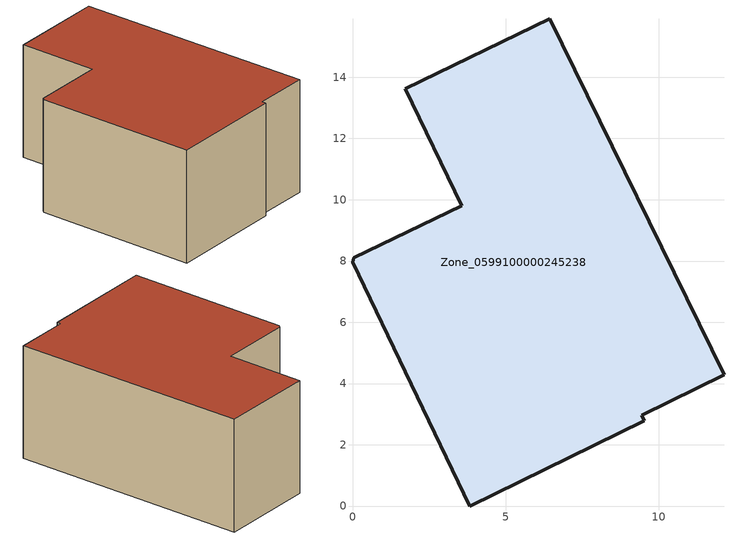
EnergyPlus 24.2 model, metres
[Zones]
Zone_0599100000245238
 floor ground (C_G): 3.82,0 0,7.96 0.04,8.1 3.56,9.8 1.73,13.62 6.43,15.9 12.13,4.29 9.44,2.97 9.53,2.79 z0
 wall outside (C_F): 0,7.96 3.82,0 9.53,2.79 9.44,2.97 12.13,4.29 6.43,15.9 1.73,13.62 3.56,9.8 0.04,8.1 0,7.96 z0:6.18
 roof outside (C_R): 6.43,15.9 1.73,13.62 3.56,9.8 0.04,8.1 0,7.96 3.82,0 9.53,2.79 9.44,2.97 12.13,4.29 z6.18
[BUILDING]
Pand.0599100000245238: North Axis=0; Terrain=City; Loads Convergence Tolerance Value=0.04; Temperature Convergence Tolerance Value=0.4; Solar Distribution=FullExterior; Maximum Number of Warmup Days=25; Minimum Number of Warmup Days=1
[Site:Location]
Rotterdam.The.Hague.AP_ZH_NLD Design_Conditions: Latitude=51.96; Longitude=4.45; Time Zone=1; Elevation=-4.5
[SITE:GROUNDTEMPERATURE:BUILDINGSURFACE]
18, 18, 18, 18, 18, 18, 18, 18, 18, 18, 18, 18
[MATERIAL] Thermal Absorptance=0.9; Solar Absorptance=0.7; Visible Absorptance=0.7
Name | Roughness | Thickness | Conductivity | Density | Specific Heat
G.TC.1965-1974 | MediumSmooth | 0.15 | 0.882353 | 540 | 1210
F.TC.1965-1974 | Rough | 0.3 | 0.697674 | 1920 | 840
R.TC.1965-1974 | MediumRough | 0.2 | 0.232558 | 1500 | 1000
[CONSTRUCTION]
C_G: G.TC.1965-1974
C_F: F.TC.1965-1974
C_R: R.TC.1965-1974
[ZONE]
Zone_0599100000245238: Type=1; Multiplier=1; Ceiling Height=Autocalculate; Volume=Autocalculate; Floor Area=autocalculate; Part of Total Floor Area=Yes
[ZONEINFILTRATION:DESIGNFLOWRATE]
Infil_Zone_0599100000245238: Zone or ZoneList or Space or SpaceList=Zone_0599100000245238; Schedule=AlwaysOn; Design Flow Rate Calculation Method=Flow/Area; Flow Rate per Floor Area=0.003; Constant Term Coefficient=1; Temperature Term Coefficient=0; Velocity Term Coefficient=0; Velocity Squared Term Coefficient=0
[HVACTEMPLATE:ZONE:IDEALLOADSAIRSYSTEM]
Zone_0599100000245238: Maximum Heating Supply Air Temperature=50; Minimum Cooling Supply Air Temperature=13; Maximum Heating Supply Air Humidity Ratio=0.0156; Minimum Cooling Supply Air Humidity Ratio=0.0077; Heating Limit=NoLimit; Cooling Limit=NoLimit; Dehumidification Control Type=ConstantSensibleHeatRatio; Cooling Sensible Heat Ratio=0.7; Dehumidification Setpoint=60; Humidification Control Type=None; Humidification Setpoint=30; Outdoor Air Method=None; Outdoor Air Flow Rate per Person=0.00944; Outdoor Air Flow Rate per Zone Floor Area=0; Outdoor Air Flow Rate per Zone=0; Demand Controlled Ventilation Type=None; Outdoor Air Economizer Type=NoEconomizer; Heat Recovery Type=None; Sensible Heat Recovery Effectiveness=0.7; Latent Heat Recovery Effectiveness=0.65
[ZONECONTROL:THERMOSTAT]
ThermostatControl_Zone_0599100000245238: Zone or ZoneList=Zone_0599100000245238; Control Type Schedule=DualSetpointControlType; Control 1=Thermostat_Zone_0599100000245238; Temperature Difference Between Cutout And Setpoint=0
[THERMOSTATSETPOINT:DUALSETPOINT]
Thermostat_Zone_0599100000245238: Heating Setpoint Temperature Schedule=HeatingSetpoint_Zone_0599100000245238; Cooling Setpoint Temperature Schedule=CoolingSetpoint_Zone_0599100000245238
[SCHEDULE:COMPACT]
HeatingSetpoint_Zone_0599100000245238: Through: 12/31, For: AllDays, Until: 24:00, 21
CoolingSetpoint_Zone_0599100000245238: Through: 12/31, For: AllDays, Until: 24:00, 24
DualSetpointControlType: Through: 12/31, For: AllDays, Until: 24:00, 4
AlwaysOn: Through: 12/31, For: AllDays, Until: 24:00, 1
